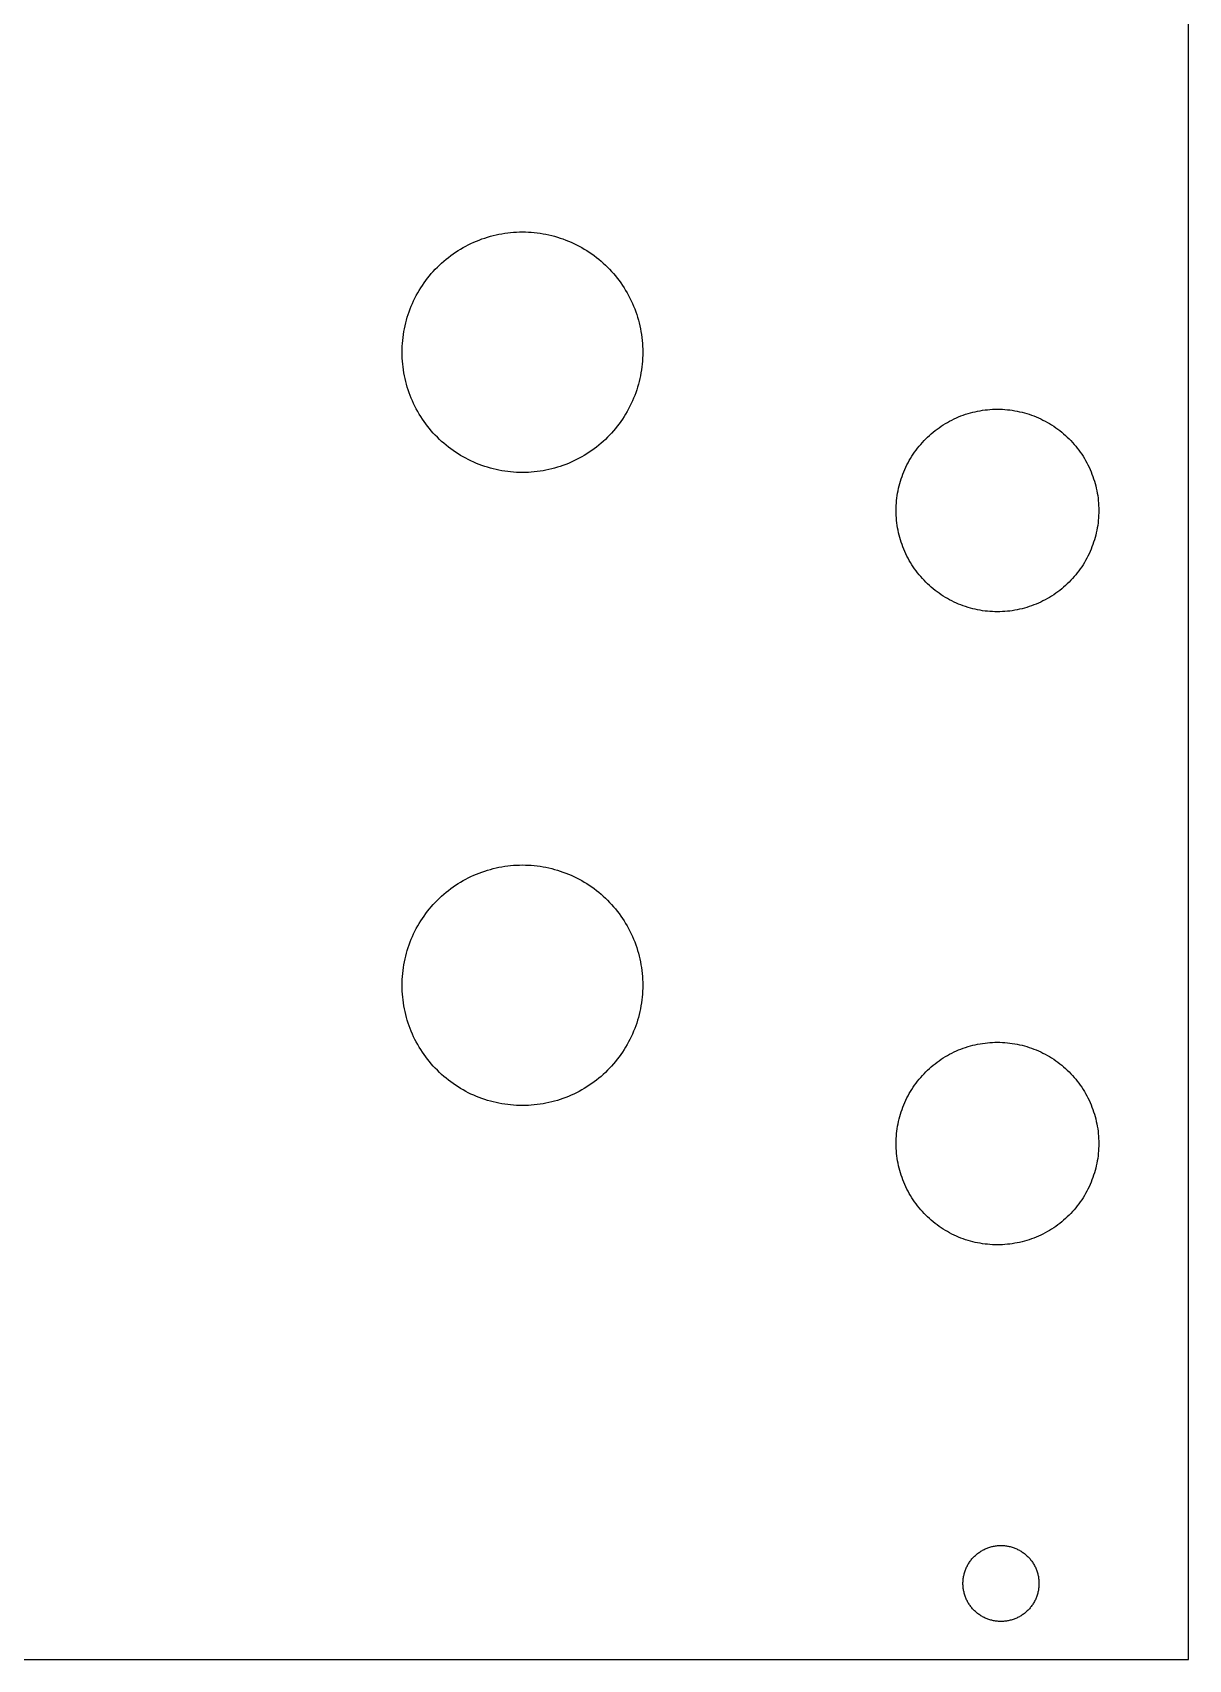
# Model space of a CAD drawing. Extents: x -13 to 170, y -142 to -14.
# Drawn here: x 124.4 to 170, y -142.2 to -78 of the extents above; entities that cross this region are included whole.
import ezdxf

# ---------------------------------------------------------------- set-up
doc = ezdxf.new("R2010")
doc.units = 0

msp = doc.modelspace()

# ---------------------------------------------------------------- linework, layer by layer
at = {"color": 34, "true_color": 0x008000}
for points in [[(-12.500102, -142.249906, 0), (170.040046, -142.249906, 0), (170.040046, -13.750036, 0), (-12.500102, -13.750036, 0), (-12.500102, -142.249906, 0)], [(138.999976, -90.624914, 0), (139.0015, -90.508328, 0), (139.005818, -90.391742, 0), (139.01293, -90.27541, 0), (139.022836, -90.159332, 0), (139.03579, -90.043508, 0), (139.051284, -89.927938, 0), (139.069826, -89.812876, 0), (139.091162, -89.698322, 0), (139.115292, -89.584276, 0), (139.142216, -89.470738, 0), (139.171934, -89.357962, 0), (139.204446, -89.245948, 0), (139.239752, -89.13495, 0), (139.277598, -89.024714, 0), (139.318238, -88.915494, 0), (139.361672, -88.807036, 0), (139.407392, -88.700102, 0), (139.455906, -88.59393, 0), (139.507214, -88.489282, 0), (139.560808, -88.38565, 0), (139.617196, -88.283542, 0), (139.67587, -88.182958, 0), (139.73683, -88.083644, 0), (139.800584, -87.985854, 0), (139.86637, -87.889842, 0), (139.934696, -87.795354, 0), (140.005308, -87.702644, 0), (140.078206, -87.611458, 0), (140.153136, -87.522304, 0), (140.230352, -87.434928, 0), (140.309854, -87.349584, 0), (140.391134, -87.266018, 0), (140.4747, -87.184738, 0), (140.560044, -87.105236, 0), (140.64742, -87.02802, 0), (140.736574, -86.95309, 0), (140.82776, -86.880192, 0), (140.92047, -86.80958, 0), (141.014958, -86.741254, 0), (141.11097, -86.675468, 0), (141.20876, -86.611714, 0), (141.308074, -86.550754, 0), (141.408658, -86.49208, 0), (141.510766, -86.435692, 0), (141.614398, -86.382098, 0), (141.719046, -86.33079, 0), (141.825218, -86.282276, 0), (141.932152, -86.236556, 0), (142.04061, -86.193122, 0), (142.14983, -86.152482, 0), (142.260066, -86.114636, 0), (142.371064, -86.07933, 0), (142.483078, -86.046818, 0), (142.595854, -86.0171, 0), (142.709392, -85.990176, 0), (142.823438, -85.966046, 0), (142.937992, -85.94471, 0), (143.053054, -85.926168, 0), (143.168624, -85.910674, 0), (143.284448, -85.89772, 0), (143.400526, -85.887814, 0), (143.516858, -85.880702, 0), (143.633444, -85.876384, 0), (143.75003, -85.87486, 0), (143.866616, -85.876384, 0), (143.983202, -85.880702, 0), (144.099534, -85.887814, 0), (144.215612, -85.89772, 0), (144.331436, -85.910674, 0), (144.447006, -85.926168, 0), (144.562068, -85.94471, 0), (144.676622, -85.966046, 0), (144.790668, -85.990176, 0), (144.904206, -86.0171, 0), (145.016982, -86.046818, 0), (145.128996, -86.07933, 0), (145.239994, -86.114636, 0), (145.35023, -86.152482, 0), (145.45945, -86.193122, 0), (145.567908, -86.236556, 0), (145.674842, -86.282276, 0), (145.781014, -86.33079, 0), (145.885662, -86.382098, 0), (145.989294, -86.435692, 0), (146.091402, -86.49208, 0), (146.191986, -86.550754, 0), (146.2913, -86.611714, 0), (146.38909, -86.675468, 0), (146.485102, -86.741254, 0), (146.57959, -86.80958, 0), (146.6723, -86.880192, 0), (146.763486, -86.95309, 0), (146.85264, -87.02802, 0), (146.940016, -87.105236, 0), (147.02536, -87.184738, 0), (147.108926, -87.266018, 0), (147.190206, -87.349584, 0), (147.269708, -87.434928, 0), (147.346924, -87.522304, 0), (147.421854, -87.611458, 0), (147.494752, -87.702644, 0), (147.565364, -87.795354, 0), (147.63369, -87.889842, 0), (147.699476, -87.985854, 0), (147.76323, -88.083644, 0), (147.82419, -88.182958, 0), (147.882864, -88.283542, 0), (147.939252, -88.38565, 0), (147.992846, -88.489282, 0), (148.044154, -88.59393, 0), (148.092668, -88.700102, 0), (148.138388, -88.807036, 0), (148.181822, -88.915494, 0), (148.222462, -89.024714, 0), (148.260308, -89.13495, 0), (148.295614, -89.245948, 0), (148.328126, -89.357962, 0), (148.357844, -89.470738, 0), (148.384768, -89.584276, 0), (148.408898, -89.698322, 0), (148.430234, -89.812876, 0), (148.448776, -89.927938, 0), (148.46427, -90.043508, 0), (148.477224, -90.159332, 0), (148.48713, -90.27541, 0), (148.494242, -90.391742, 0), (148.49856, -90.508328, 0), (148.500084, -90.624914, 0), (148.49856, -90.7415, 0), (148.494242, -90.858086, 0), (148.48713, -90.974418, 0), (148.477224, -91.090496, 0), (148.46427, -91.20632, 0), (148.448776, -91.32189, 0), (148.430234, -91.436952, 0), (148.408898, -91.551506, 0), (148.384768, -91.665552, 0), (148.357844, -91.77909, 0), (148.328126, -91.891866, 0), (148.295614, -92.00388, 0), (148.260308, -92.114878, 0), (148.222462, -92.225114, 0), (148.181822, -92.334334, 0), (148.138388, -92.442792, 0), (148.092668, -92.549726, 0), (148.044154, -92.655898, 0), (147.992846, -92.760546, 0), (147.939252, -92.864178, 0), (147.882864, -92.966286, 0), (147.82419, -93.06687, 0), (147.76323, -93.166184, 0), (147.699476, -93.263974, 0), (147.63369, -93.359986, 0), (147.565364, -93.454474, 0), (147.494752, -93.547184, 0), (147.421854, -93.63837, 0), (147.346924, -93.727524, 0), (147.269708, -93.8149, 0), (147.190206, -93.900244, 0), (147.108926, -93.98381, 0), (147.02536, -94.06509, 0), (146.940016, -94.144592, 0), (146.85264, -94.221808, 0), (146.763486, -94.296738, 0), (146.6723, -94.369636, 0), (146.57959, -94.440248, 0), (146.485102, -94.508574, 0), (146.38909, -94.57436, 0), (146.2913, -94.638114, 0), (146.191986, -94.699074, 0), (146.091402, -94.757748, 0), (145.989294, -94.814136, 0), (145.885662, -94.86773, 0), (145.781014, -94.919038, 0), (145.674842, -94.967552, 0), (145.567908, -95.013272, 0), (145.45945, -95.056706, 0), (145.35023, -95.097346, 0), (145.239994, -95.135192, 0), (145.128996, -95.170498, 0), (145.016982, -95.20301, 0), (144.904206, -95.232728, 0), (144.790668, -95.259652, 0), (144.676622, -95.283782, 0), (144.562068, -95.305118, 0), (144.447006, -95.32366, 0), (144.331436, -95.339154, 0), (144.215612, -95.352108, 0), (144.099534, -95.362014, 0), (143.983202, -95.369126, 0), (143.866616, -95.373444, 0), (143.75003, -95.374968, 0), (143.633444, -95.373444, 0), (143.516858, -95.369126, 0), (143.400526, -95.362014, 0), (143.284448, -95.352108, 0), (143.168624, -95.339154, 0), (143.053054, -95.32366, 0), (142.937992, -95.305118, 0), (142.823438, -95.283782, 0), (142.709392, -95.259652, 0), (142.595854, -95.232728, 0), (142.483078, -95.20301, 0), (142.371064, -95.170498, 0), (142.260066, -95.135192, 0), (142.14983, -95.097346, 0), (142.04061, -95.056706, 0), (141.932152, -95.013272, 0), (141.825218, -94.967552, 0), (141.719046, -94.919038, 0), (141.614398, -94.86773, 0), (141.510766, -94.814136, 0), (141.408658, -94.757748, 0), (141.308074, -94.699074, 0), (141.20876, -94.638114, 0), (141.11097, -94.57436, 0), (141.014958, -94.508574, 0), (140.92047, -94.440248, 0), (140.82776, -94.369636, 0), (140.736574, -94.296738, 0), (140.64742, -94.221808, 0), (140.560044, -94.144592, 0), (140.4747, -94.06509, 0), (140.391134, -93.98381, 0), (140.309854, -93.900244, 0), (140.230352, -93.8149, 0), (140.153136, -93.727524, 0), (140.078206, -93.63837, 0), (140.005308, -93.547184, 0), (139.934696, -93.454474, 0), (139.86637, -93.359986, 0), (139.800584, -93.263974, 0), (139.73683, -93.166184, 0), (139.67587, -93.06687, 0), (139.617196, -92.966286, 0), (139.560808, -92.864178, 0), (139.507214, -92.760546, 0), (139.455906, -92.655898, 0), (139.407392, -92.549726, 0), (139.361672, -92.442792, 0), (139.318238, -92.334334, 0), (139.277598, -92.225114, 0), (139.239752, -92.114878, 0), (139.204446, -92.00388, 0), (139.171934, -91.891866, 0), (139.142216, -91.77909, 0), (139.115292, -91.665552, 0), (139.091162, -91.551506, 0), (139.069826, -91.436952, 0), (139.051284, -91.32189, 0), (139.03579, -91.20632, 0), (139.022836, -91.090496, 0), (139.01293, -90.974418, 0), (139.005818, -90.858086, 0), (139.0015, -90.7415, 0), (138.999976, -90.624914, 0)], [(158.500064, -96.875092, 0), (158.501334, -96.777048, 0), (158.50489, -96.67875, 0), (158.510986, -96.58096, 0), (158.519368, -96.482916, 0), (158.530036, -96.38538, 0), (158.543244, -96.288098, 0), (158.558992, -96.191324, 0), (158.577026, -96.094804, 0), (158.597346, -95.998792, 0), (158.619952, -95.903288, 0), (158.644844, -95.808292, 0), (158.672276, -95.714058, 0), (158.701994, -95.620332, 0), (158.733998, -95.527622, 0), (158.768034, -95.43542, 0), (158.80461, -95.344488, 0), (158.843218, -95.254064, 0), (158.884112, -95.16491, 0), (158.927292, -95.076772, 0), (158.972504, -94.989396, 0), (159.019748, -94.903544, 0), (159.069024, -94.818708, 0), (159.120586, -94.735142, 0), (159.17418, -94.652846, 0), (159.229806, -94.57182, 0), (159.28721, -94.492318, 0), (159.346646, -94.414086, 0), (159.408114, -94.337632, 0), (159.471106, -94.262448, 0), (159.536384, -94.188788, 0), (159.603186, -94.116906, 0), (159.671512, -94.046548, 0), (159.74187, -93.978222, 0), (159.813752, -93.91142, 0), (159.887412, -93.846142, 0), (159.962596, -93.78315, 0), (160.03905, -93.721682, 0), (160.117282, -93.662246, 0), (160.196784, -93.604842, 0), (160.27781, -93.549216, 0), (160.360106, -93.495622, 0), (160.443672, -93.44406, 0), (160.528508, -93.394784, 0), (160.61436, -93.34754, 0), (160.701736, -93.302328, 0), (160.789874, -93.259148, 0), (160.879028, -93.218254, 0), (160.969452, -93.179646, 0), (161.060384, -93.14307, 0), (161.152586, -93.109034, 0), (161.245296, -93.07703, 0), (161.339022, -93.047312, 0), (161.433256, -93.01988, 0), (161.528252, -92.994988, 0), (161.623756, -92.972382, 0), (161.719768, -92.952062, 0), (161.816288, -92.934028, 0), (161.913062, -92.91828, 0), (162.010344, -92.905072, 0), (162.10788, -92.894404, 0), (162.205924, -92.886022, 0), (162.303714, -92.879926, 0), (162.402012, -92.87637, 0), (162.500056, -92.8751, 0), (162.5981, -92.87637, 0), (162.696398, -92.879926, 0), (162.794188, -92.886022, 0), (162.892232, -92.894404, 0), (162.989768, -92.905072, 0), (163.08705, -92.91828, 0), (163.183824, -92.934028, 0), (163.280344, -92.952062, 0), (163.376356, -92.972382, 0), (163.47186, -92.994988, 0), (163.566856, -93.01988, 0), (163.66109, -93.047312, 0), (163.754816, -93.07703, 0), (163.847526, -93.109034, 0), (163.939728, -93.14307, 0), (164.03066, -93.179646, 0), (164.121084, -93.218254, 0), (164.210238, -93.259148, 0), (164.298376, -93.302328, 0), (164.385752, -93.34754, 0), (164.471604, -93.394784, 0), (164.55644, -93.44406, 0), (164.640006, -93.495622, 0), (164.722302, -93.549216, 0), (164.803328, -93.604842, 0), (164.88283, -93.662246, 0), (164.961062, -93.721682, 0), (165.037516, -93.78315, 0), (165.1127, -93.846142, 0), (165.18636, -93.91142, 0), (165.258242, -93.978222, 0), (165.3286, -94.046548, 0), (165.396926, -94.116906, 0), (165.463728, -94.188788, 0), (165.529006, -94.262448, 0), (165.591998, -94.337632, 0), (165.653466, -94.414086, 0), (165.712902, -94.492318, 0), (165.770306, -94.57182, 0), (165.825932, -94.652846, 0), (165.879526, -94.735142, 0), (165.931088, -94.818708, 0), (165.980364, -94.903544, 0), (166.027608, -94.989396, 0), (166.07282, -95.076772, 0), (166.116, -95.16491, 0), (166.156894, -95.254064, 0), (166.195502, -95.344488, 0), (166.232078, -95.43542, 0), (166.266114, -95.527622, 0), (166.298118, -95.620332, 0), (166.327836, -95.714058, 0), (166.355268, -95.808292, 0), (166.38016, -95.903288, 0), (166.402766, -95.998792, 0), (166.423086, -96.094804, 0), (166.44112, -96.191324, 0), (166.456868, -96.288098, 0), (166.470076, -96.38538, 0), (166.480744, -96.482916, 0), (166.489126, -96.58096, 0), (166.495222, -96.67875, 0), (166.498778, -96.777048, 0), (166.500048, -96.875092, 0), (166.498778, -96.973136, 0), (166.495222, -97.071434, 0), (166.489126, -97.169224, 0), (166.480744, -97.267268, 0), (166.470076, -97.364804, 0), (166.456868, -97.462086, 0), (166.44112, -97.55886, 0), (166.423086, -97.65538, 0), (166.402766, -97.751392, 0), (166.38016, -97.846896, 0), (166.355268, -97.941892, 0), (166.327836, -98.036126, 0), (166.298118, -98.129852, 0), (166.266114, -98.222562, 0), (166.232078, -98.314764, 0), (166.195502, -98.405696, 0), (166.156894, -98.49612, 0), (166.116, -98.585274, 0), (166.07282, -98.673412, 0), (166.027608, -98.760788, 0), (165.980364, -98.84664, 0), (165.931088, -98.931476, 0), (165.879526, -99.015042, 0), (165.825932, -99.097338, 0), (165.770306, -99.178364, 0), (165.712902, -99.257866, 0), (165.653466, -99.336098, 0), (165.591998, -99.412552, 0), (165.529006, -99.487736, 0), (165.463728, -99.561396, 0), (165.396926, -99.633278, 0), (165.3286, -99.703636, 0), (165.258242, -99.771962, 0), (165.18636, -99.838764, 0), (165.1127, -99.904042, 0), (165.037516, -99.967034, 0), (164.961062, -100.028502, 0), (164.88283, -100.087938, 0), (164.803328, -100.145342, 0), (164.722302, -100.200968, 0), (164.640006, -100.254562, 0), (164.55644, -100.306124, 0), (164.471604, -100.3554, 0), (164.385752, -100.402644, 0), (164.298376, -100.447856, 0), (164.210238, -100.491036, 0), (164.121084, -100.53193, 0), (164.03066, -100.570538, 0), (163.939728, -100.607114, 0), (163.847526, -100.64115, 0), (163.754816, -100.673154, 0), (163.66109, -100.702872, 0), (163.566856, -100.730304, 0), (163.47186, -100.755196, 0), (163.376356, -100.777802, 0), (163.280344, -100.798122, 0), (163.183824, -100.816156, 0), (163.08705, -100.831904, 0), (162.989768, -100.845112, 0), (162.892232, -100.85578, 0), (162.794188, -100.864162, 0), (162.696398, -100.870258, 0), (162.5981, -100.873814, 0), (162.500056, -100.875084, 0), (162.402012, -100.873814, 0), (162.303714, -100.870258, 0), (162.205924, -100.864162, 0), (162.10788, -100.85578, 0), (162.010344, -100.845112, 0), (161.913062, -100.831904, 0), (161.816288, -100.816156, 0), (161.719768, -100.798122, 0), (161.623756, -100.777802, 0), (161.528252, -100.755196, 0), (161.433256, -100.730304, 0), (161.339022, -100.702872, 0), (161.245296, -100.673154, 0), (161.152586, -100.64115, 0), (161.060384, -100.607114, 0), (160.969452, -100.570538, 0), (160.879028, -100.53193, 0), (160.789874, -100.491036, 0), (160.701736, -100.447856, 0), (160.61436, -100.402644, 0), (160.528508, -100.3554, 0), (160.443672, -100.306124, 0), (160.360106, -100.254562, 0), (160.27781, -100.200968, 0), (160.196784, -100.145342, 0), (160.117282, -100.087938, 0), (160.03905, -100.028502, 0), (159.962596, -99.967034, 0), (159.887412, -99.904042, 0), (159.813752, -99.838764, 0), (159.74187, -99.771962, 0), (159.671512, -99.703636, 0), (159.603186, -99.633278, 0), (159.536384, -99.561396, 0), (159.471106, -99.487736, 0), (159.408114, -99.412552, 0), (159.346646, -99.336098, 0), (159.28721, -99.257866, 0), (159.229806, -99.178364, 0), (159.17418, -99.097338, 0), (159.120586, -99.015042, 0), (159.069024, -98.931476, 0), (159.019748, -98.84664, 0), (158.972504, -98.760788, 0), (158.927292, -98.673412, 0), (158.884112, -98.585274, 0), (158.843218, -98.49612, 0), (158.80461, -98.405696, 0), (158.768034, -98.314764, 0), (158.733998, -98.222562, 0), (158.701994, -98.129852, 0), (158.672276, -98.036126, 0), (158.644844, -97.941892, 0), (158.619952, -97.846896, 0), (158.597346, -97.751392, 0), (158.577026, -97.65538, 0), (158.558992, -97.55886, 0), (158.543244, -97.462086, 0), (158.530036, -97.364804, 0), (158.519368, -97.267268, 0), (158.510986, -97.169224, 0), (158.50489, -97.071434, 0), (158.501334, -96.973136, 0), (158.500064, -96.875092, 0)], [(138.999976, -115.625118, 0), (139.0015, -115.508532, 0), (139.005818, -115.391946, 0), (139.01293, -115.275614, 0), (139.022836, -115.159536, 0), (139.03579, -115.043712, 0), (139.051284, -114.928142, 0), (139.069826, -114.81308, 0), (139.091162, -114.698526, 0), (139.115292, -114.58448, 0), (139.142216, -114.470942, 0), (139.171934, -114.358166, 0), (139.204446, -114.246152, 0), (139.239752, -114.135154, 0), (139.277598, -114.024918, 0), (139.318238, -113.915698, 0), (139.361672, -113.80724, 0), (139.407392, -113.700306, 0), (139.455906, -113.594134, 0), (139.507214, -113.489486, 0), (139.560808, -113.385854, 0), (139.617196, -113.283746, 0), (139.67587, -113.183162, 0), (139.73683, -113.083848, 0), (139.800584, -112.986058, 0), (139.86637, -112.890046, 0), (139.934696, -112.795558, 0), (140.005308, -112.702848, 0), (140.078206, -112.611662, 0), (140.153136, -112.522508, 0), (140.230352, -112.435132, 0), (140.309854, -112.349788, 0), (140.391134, -112.266222, 0), (140.4747, -112.184942, 0), (140.560044, -112.10544, 0), (140.64742, -112.028224, 0), (140.736574, -111.953294, 0), (140.82776, -111.880396, 0), (140.92047, -111.809784, 0), (141.014958, -111.741458, 0), (141.11097, -111.675672, 0), (141.20876, -111.611918, 0), (141.308074, -111.550958, 0), (141.408658, -111.492284, 0), (141.510766, -111.435896, 0), (141.614398, -111.382302, 0), (141.719046, -111.330994, 0), (141.825218, -111.28248, 0), (141.932152, -111.23676, 0), (142.04061, -111.193326, 0), (142.14983, -111.152686, 0), (142.260066, -111.11484, 0), (142.371064, -111.079534, 0), (142.483078, -111.047022, 0), (142.595854, -111.017304, 0), (142.709392, -110.99038, 0), (142.823438, -110.96625, 0), (142.937992, -110.944914, 0), (143.053054, -110.926372, 0), (143.168624, -110.910878, 0), (143.284448, -110.897924, 0), (143.400526, -110.888018, 0), (143.516858, -110.880906, 0), (143.633444, -110.876588, 0), (143.75003, -110.875064, 0), (143.866616, -110.876588, 0), (143.983202, -110.880906, 0), (144.099534, -110.888018, 0), (144.215612, -110.897924, 0), (144.331436, -110.910878, 0), (144.447006, -110.926372, 0), (144.562068, -110.944914, 0), (144.676622, -110.96625, 0), (144.790668, -110.99038, 0), (144.904206, -111.017304, 0), (145.016982, -111.047022, 0), (145.128996, -111.079534, 0), (145.239994, -111.11484, 0), (145.35023, -111.152686, 0), (145.45945, -111.193326, 0), (145.567908, -111.23676, 0), (145.674842, -111.28248, 0), (145.781014, -111.330994, 0), (145.885662, -111.382302, 0), (145.989294, -111.435896, 0), (146.091402, -111.492284, 0), (146.191986, -111.550958, 0), (146.2913, -111.611918, 0), (146.38909, -111.675672, 0), (146.485102, -111.741458, 0), (146.57959, -111.809784, 0), (146.6723, -111.880396, 0), (146.763486, -111.953294, 0), (146.85264, -112.028224, 0), (146.940016, -112.10544, 0), (147.02536, -112.184942, 0), (147.108926, -112.266222, 0), (147.190206, -112.349788, 0), (147.269708, -112.435132, 0), (147.346924, -112.522508, 0), (147.421854, -112.611662, 0), (147.494752, -112.702848, 0), (147.565364, -112.795558, 0), (147.63369, -112.890046, 0), (147.699476, -112.986058, 0), (147.76323, -113.083848, 0), (147.82419, -113.183162, 0), (147.882864, -113.283746, 0), (147.939252, -113.385854, 0), (147.992846, -113.489486, 0), (148.044154, -113.594134, 0), (148.092668, -113.700306, 0), (148.138388, -113.80724, 0), (148.181822, -113.915698, 0), (148.222462, -114.024918, 0), (148.260308, -114.135154, 0), (148.295614, -114.246152, 0), (148.328126, -114.358166, 0), (148.357844, -114.470942, 0), (148.384768, -114.58448, 0), (148.408898, -114.698526, 0), (148.430234, -114.81308, 0), (148.448776, -114.928142, 0), (148.46427, -115.043712, 0), (148.477224, -115.159536, 0), (148.48713, -115.275614, 0), (148.494242, -115.391946, 0), (148.49856, -115.508532, 0), (148.500084, -115.625118, 0), (148.49856, -115.741704, 0), (148.494242, -115.85829, 0), (148.48713, -115.974622, 0), (148.477224, -116.0907, 0), (148.46427, -116.206524, 0), (148.448776, -116.322094, 0), (148.430234, -116.437156, 0), (148.408898, -116.55171, 0), (148.384768, -116.665756, 0), (148.357844, -116.779294, 0), (148.328126, -116.89207, 0), (148.295614, -117.004084, 0), (148.260308, -117.115082, 0), (148.222462, -117.225318, 0), (148.181822, -117.334538, 0), (148.138388, -117.442996, 0), (148.092668, -117.54993, 0), (148.044154, -117.656102, 0), (147.992846, -117.76075, 0), (147.939252, -117.864382, 0), (147.882864, -117.96649, 0), (147.82419, -118.067074, 0), (147.76323, -118.166388, 0), (147.699476, -118.264178, 0), (147.63369, -118.36019, 0), (147.565364, -118.454678, 0), (147.494752, -118.547388, 0), (147.421854, -118.638574, 0), (147.346924, -118.727728, 0), (147.269708, -118.815104, 0), (147.190206, -118.900448, 0), (147.108926, -118.984014, 0), (147.02536, -119.065294, 0), (146.940016, -119.144796, 0), (146.85264, -119.222012, 0), (146.763486, -119.296942, 0), (146.6723, -119.36984, 0), (146.57959, -119.440452, 0), (146.485102, -119.508778, 0), (146.38909, -119.574564, 0), (146.2913, -119.638318, 0), (146.191986, -119.699278, 0), (146.091402, -119.757952, 0), (145.989294, -119.81434, 0), (145.885662, -119.867934, 0), (145.781014, -119.919242, 0), (145.674842, -119.967756, 0), (145.567908, -120.013476, 0), (145.45945, -120.05691, 0), (145.35023, -120.09755, 0), (145.239994, -120.135396, 0), (145.128996, -120.170702, 0), (145.016982, -120.203214, 0), (144.904206, -120.232932, 0), (144.790668, -120.259856, 0), (144.676622, -120.283986, 0), (144.562068, -120.305322, 0), (144.447006, -120.323864, 0), (144.331436, -120.339358, 0), (144.215612, -120.352312, 0), (144.099534, -120.362218, 0), (143.983202, -120.36933, 0), (143.866616, -120.373648, 0), (143.75003, -120.375172, 0), (143.633444, -120.373648, 0), (143.516858, -120.36933, 0), (143.400526, -120.362218, 0), (143.284448, -120.352312, 0), (143.168624, -120.339358, 0), (143.053054, -120.323864, 0), (142.937992, -120.305322, 0), (142.823438, -120.283986, 0), (142.709392, -120.259856, 0), (142.595854, -120.232932, 0), (142.483078, -120.203214, 0), (142.371064, -120.170702, 0), (142.260066, -120.135396, 0), (142.14983, -120.09755, 0), (142.04061, -120.05691, 0), (141.932152, -120.013476, 0), (141.825218, -119.967756, 0), (141.719046, -119.919242, 0), (141.614398, -119.867934, 0), (141.510766, -119.81434, 0), (141.408658, -119.757952, 0), (141.308074, -119.699278, 0), (141.20876, -119.638318, 0), (141.11097, -119.574564, 0), (141.014958, -119.508778, 0), (140.92047, -119.440452, 0), (140.82776, -119.36984, 0), (140.736574, -119.296942, 0), (140.64742, -119.222012, 0), (140.560044, -119.144796, 0), (140.4747, -119.065294, 0), (140.391134, -118.984014, 0), (140.309854, -118.900448, 0), (140.230352, -118.815104, 0), (140.153136, -118.727728, 0), (140.078206, -118.638574, 0), (140.005308, -118.547388, 0), (139.934696, -118.454678, 0), (139.86637, -118.36019, 0), (139.800584, -118.264178, 0), (139.73683, -118.166388, 0), (139.67587, -118.067074, 0), (139.617196, -117.96649, 0), (139.560808, -117.864382, 0), (139.507214, -117.76075, 0), (139.455906, -117.656102, 0), (139.407392, -117.54993, 0), (139.361672, -117.442996, 0), (139.318238, -117.334538, 0), (139.277598, -117.225318, 0), (139.239752, -117.115082, 0), (139.204446, -117.004084, 0), (139.171934, -116.89207, 0), (139.142216, -116.779294, 0), (139.115292, -116.665756, 0), (139.091162, -116.55171, 0), (139.069826, -116.437156, 0), (139.051284, -116.322094, 0), (139.03579, -116.206524, 0), (139.022836, -116.0907, 0), (139.01293, -115.974622, 0), (139.005818, -115.85829, 0), (139.0015, -115.741704, 0), (138.999976, -115.625118, 0)], [(158.500064, -121.875042, 0), (158.501334, -121.776998, 0), (158.50489, -121.6787, 0), (158.510986, -121.58091, 0), (158.519368, -121.482866, 0), (158.530036, -121.38533, 0), (158.543244, -121.288048, 0), (158.558992, -121.191274, 0), (158.577026, -121.094754, 0), (158.597346, -120.998742, 0), (158.619952, -120.903238, 0), (158.644844, -120.808242, 0), (158.672276, -120.714008, 0), (158.701994, -120.620282, 0), (158.733998, -120.527572, 0), (158.768034, -120.43537, 0), (158.80461, -120.344438, 0), (158.843218, -120.254014, 0), (158.884112, -120.16486, 0), (158.927292, -120.076722, 0), (158.972504, -119.989346, 0), (159.019748, -119.903494, 0), (159.069024, -119.818658, 0), (159.120586, -119.735092, 0), (159.17418, -119.652796, 0), (159.229806, -119.57177, 0), (159.28721, -119.492268, 0), (159.346646, -119.414036, 0), (159.408114, -119.337582, 0), (159.471106, -119.262398, 0), (159.536384, -119.188738, 0), (159.603186, -119.116856, 0), (159.671512, -119.046498, 0), (159.74187, -118.978172, 0), (159.813752, -118.91137, 0), (159.887412, -118.846092, 0), (159.962596, -118.7831, 0), (160.03905, -118.721632, 0), (160.117282, -118.662196, 0), (160.196784, -118.604792, 0), (160.27781, -118.549166, 0), (160.360106, -118.495572, 0), (160.443672, -118.44401, 0), (160.528508, -118.394734, 0), (160.61436, -118.34749, 0), (160.701736, -118.302278, 0), (160.789874, -118.259098, 0), (160.879028, -118.218204, 0), (160.969452, -118.179596, 0), (161.060384, -118.14302, 0), (161.152586, -118.108984, 0), (161.245296, -118.07698, 0), (161.339022, -118.047262, 0), (161.433256, -118.01983, 0), (161.528252, -117.994938, 0), (161.623756, -117.972332, 0), (161.719768, -117.952012, 0), (161.816288, -117.933978, 0), (161.913062, -117.91823, 0), (162.010344, -117.905022, 0), (162.10788, -117.894354, 0), (162.205924, -117.885972, 0), (162.303714, -117.879876, 0), (162.402012, -117.87632, 0), (162.500056, -117.87505, 0), (162.5981, -117.87632, 0), (162.696398, -117.879876, 0), (162.794188, -117.885972, 0), (162.892232, -117.894354, 0), (162.989768, -117.905022, 0), (163.08705, -117.91823, 0), (163.183824, -117.933978, 0), (163.280344, -117.952012, 0), (163.376356, -117.972332, 0), (163.47186, -117.994938, 0), (163.566856, -118.01983, 0), (163.66109, -118.047262, 0), (163.754816, -118.07698, 0), (163.847526, -118.108984, 0), (163.939728, -118.14302, 0), (164.03066, -118.179596, 0), (164.121084, -118.218204, 0), (164.210238, -118.259098, 0), (164.298376, -118.302278, 0), (164.385752, -118.34749, 0), (164.471604, -118.394734, 0), (164.55644, -118.44401, 0), (164.640006, -118.495572, 0), (164.722302, -118.549166, 0), (164.803328, -118.604792, 0), (164.88283, -118.662196, 0), (164.961062, -118.721632, 0), (165.037516, -118.7831, 0), (165.1127, -118.846092, 0), (165.18636, -118.91137, 0), (165.258242, -118.978172, 0), (165.3286, -119.046498, 0), (165.396926, -119.116856, 0), (165.463728, -119.188738, 0), (165.529006, -119.262398, 0), (165.591998, -119.337582, 0), (165.653466, -119.414036, 0), (165.712902, -119.492268, 0), (165.770306, -119.57177, 0), (165.825932, -119.652796, 0), (165.879526, -119.735092, 0), (165.931088, -119.818658, 0), (165.980364, -119.903494, 0), (166.027608, -119.989346, 0), (166.07282, -120.076722, 0), (166.116, -120.16486, 0), (166.156894, -120.254014, 0), (166.195502, -120.344438, 0), (166.232078, -120.43537, 0), (166.266114, -120.527572, 0), (166.298118, -120.620282, 0), (166.327836, -120.714008, 0), (166.355268, -120.808242, 0), (166.38016, -120.903238, 0), (166.402766, -120.998742, 0), (166.423086, -121.094754, 0), (166.44112, -121.191274, 0), (166.456868, -121.288048, 0), (166.470076, -121.38533, 0), (166.480744, -121.482866, 0), (166.489126, -121.58091, 0), (166.495222, -121.6787, 0), (166.498778, -121.776998, 0), (166.500048, -121.875042, 0), (166.498778, -121.973086, 0), (166.495222, -122.071384, 0), (166.489126, -122.169174, 0), (166.480744, -122.267218, 0), (166.470076, -122.364754, 0), (166.456868, -122.462036, 0), (166.44112, -122.55881, 0), (166.423086, -122.65533, 0), (166.402766, -122.751342, 0), (166.38016, -122.846846, 0), (166.355268, -122.941842, 0), (166.327836, -123.036076, 0), (166.298118, -123.129802, 0), (166.266114, -123.222512, 0), (166.232078, -123.314714, 0), (166.195502, -123.405646, 0), (166.156894, -123.49607, 0), (166.116, -123.585224, 0), (166.07282, -123.673362, 0), (166.027608, -123.760738, 0), (165.980364, -123.84659, 0), (165.931088, -123.931426, 0), (165.879526, -124.014992, 0), (165.825932, -124.097288, 0), (165.770306, -124.178314, 0), (165.712902, -124.257816, 0), (165.653466, -124.336048, 0), (165.591998, -124.412502, 0), (165.529006, -124.487686, 0), (165.463728, -124.561346, 0), (165.396926, -124.633228, 0), (165.3286, -124.703586, 0), (165.258242, -124.771912, 0), (165.18636, -124.838714, 0), (165.1127, -124.903992, 0), (165.037516, -124.966984, 0), (164.961062, -125.028452, 0), (164.88283, -125.087888, 0), (164.803328, -125.145292, 0), (164.722302, -125.200918, 0), (164.640006, -125.254512, 0), (164.55644, -125.306074, 0), (164.471604, -125.35535, 0), (164.385752, -125.402594, 0), (164.298376, -125.447806, 0), (164.210238, -125.490986, 0), (164.121084, -125.53188, 0), (164.03066, -125.570488, 0), (163.939728, -125.607064, 0), (163.847526, -125.6411, 0), (163.754816, -125.673104, 0), (163.66109, -125.702822, 0), (163.566856, -125.730254, 0), (163.47186, -125.755146, 0), (163.376356, -125.777752, 0), (163.280344, -125.798072, 0), (163.183824, -125.816106, 0), (163.08705, -125.831854, 0), (162.989768, -125.845062, 0), (162.892232, -125.85573, 0), (162.794188, -125.864112, 0), (162.696398, -125.870208, 0), (162.5981, -125.873764, 0), (162.500056, -125.875034, 0), (162.402012, -125.873764, 0), (162.303714, -125.870208, 0), (162.205924, -125.864112, 0), (162.10788, -125.85573, 0), (162.010344, -125.845062, 0), (161.913062, -125.831854, 0), (161.816288, -125.816106, 0), (161.719768, -125.798072, 0), (161.623756, -125.777752, 0), (161.528252, -125.755146, 0), (161.433256, -125.730254, 0), (161.339022, -125.702822, 0), (161.245296, -125.673104, 0), (161.152586, -125.6411, 0), (161.060384, -125.607064, 0), (160.969452, -125.570488, 0), (160.879028, -125.53188, 0), (160.789874, -125.490986, 0), (160.701736, -125.447806, 0), (160.61436, -125.402594, 0), (160.528508, -125.35535, 0), (160.443672, -125.306074, 0), (160.360106, -125.254512, 0), (160.27781, -125.200918, 0), (160.196784, -125.145292, 0), (160.117282, -125.087888, 0), (160.03905, -125.028452, 0), (159.962596, -124.966984, 0), (159.887412, -124.903992, 0), (159.813752, -124.838714, 0), (159.74187, -124.771912, 0), (159.671512, -124.703586, 0), (159.603186, -124.633228, 0), (159.536384, -124.561346, 0), (159.471106, -124.487686, 0), (159.408114, -124.412502, 0), (159.346646, -124.336048, 0), (159.28721, -124.257816, 0), (159.229806, -124.178314, 0), (159.17418, -124.097288, 0), (159.120586, -124.014992, 0), (159.069024, -123.931426, 0), (159.019748, -123.84659, 0), (158.972504, -123.760738, 0), (158.927292, -123.673362, 0), (158.884112, -123.585224, 0), (158.843218, -123.49607, 0), (158.80461, -123.405646, 0), (158.768034, -123.314714, 0), (158.733998, -123.222512, 0), (158.701994, -123.129802, 0), (158.672276, -123.036076, 0), (158.644844, -122.941842, 0), (158.619952, -122.846846, 0), (158.597346, -122.751342, 0), (158.577026, -122.65533, 0), (158.558992, -122.55881, 0), (158.543244, -122.462036, 0), (158.530036, -122.364754, 0), (158.519368, -122.267218, 0), (158.510986, -122.169174, 0), (158.50489, -122.071384, 0), (158.501334, -121.973086, 0), (158.500064, -121.875042, 0)], [(161.139886, -139.249912, 0), (161.140394, -139.21105, 0), (161.141918, -139.171934, 0), (161.144458, -139.133072, 0), (161.148014, -139.094464, 0), (161.152586, -139.055602, 0), (161.158174, -139.017248, 0), (161.164524, -138.978894, 0), (161.172144, -138.94054, 0), (161.18078, -138.90244, 0), (161.190178, -138.864848, 0), (161.200592, -138.827256, 0), (161.212022, -138.790172, 0), (161.224468, -138.753088, 0), (161.23793, -138.716512, 0), (161.252154, -138.680444, 0), (161.267394, -138.64463, 0), (161.28365, -138.60907, 0), (161.300668, -138.574018, 0), (161.318702, -138.539474, 0), (161.337752, -138.505438, 0), (161.35731, -138.47191, 0), (161.378138, -138.43889, 0), (161.399474, -138.406378, 0), (161.421826, -138.374374, 0), (161.44494, -138.343132, 0), (161.468816, -138.312398, 0), (161.493708, -138.282426, 0), (161.519108, -138.252962, 0), (161.545524, -138.22426, 0), (161.572448, -138.196066, 0), (161.600134, -138.168634, 0), (161.628582, -138.141964, 0), (161.657538, -138.11631, 0), (161.68751, -138.091164, 0), (161.717736, -138.06678, 0), (161.748724, -138.043158, 0), (161.780474, -138.020552, 0), (161.812732, -137.998454, 0), (161.845498, -137.977626, 0), (161.878772, -137.957306, 0), (161.912554, -137.938002, 0), (161.946844, -137.91946, 0), (161.981642, -137.901934, 0), (162.016948, -137.885424, 0), (162.052508, -137.869676, 0), (162.088576, -137.854944, 0), (162.124898, -137.840974, 0), (162.161728, -137.82802, 0), (162.198812, -137.816082, 0), (162.23615, -137.80516, 0), (162.273742, -137.795254, 0), (162.311588, -137.78611, 0), (162.349688, -137.778236, 0), (162.388042, -137.771124, 0), (162.426396, -137.765028, 0), (162.465258, -137.759948, 0), (162.503866, -137.755884, 0), (162.542728, -137.752836, 0), (162.58159, -137.750804, 0), (162.620452, -137.749788, 0), (162.659568, -137.749788, 0), (162.69843, -137.750804, 0), (162.737292, -137.752836, 0), (162.776154, -137.755884, 0), (162.814762, -137.759948, 0), (162.853624, -137.765028, 0), (162.891978, -137.771124, 0), (162.930332, -137.778236, 0), (162.968432, -137.78611, 0), (163.006278, -137.795254, 0), (163.04387, -137.80516, 0), (163.081208, -137.816082, 0), (163.118292, -137.82802, 0), (163.155122, -137.840974, 0), (163.191444, -137.854944, 0), (163.227512, -137.869676, 0), (163.263072, -137.885424, 0), (163.298378, -137.901934, 0), (163.333176, -137.91946, 0), (163.367466, -137.938002, 0), (163.401248, -137.957306, 0), (163.434522, -137.977626, 0), (163.467288, -137.998454, 0), (163.499546, -138.020552, 0), (163.531296, -138.043158, 0), (163.562284, -138.06678, 0), (163.59251, -138.091164, 0), (163.622482, -138.11631, 0), (163.651438, -138.141964, 0), (163.679886, -138.168634, 0), (163.707572, -138.196066, 0), (163.734496, -138.22426, 0), (163.760912, -138.252962, 0), (163.786312, -138.282426, 0), (163.811204, -138.312398, 0), (163.83508, -138.343132, 0), (163.858194, -138.374374, 0), (163.880546, -138.406378, 0), (163.901882, -138.43889, 0), (163.92271, -138.47191, 0), (163.942268, -138.505438, 0), (163.961318, -138.539474, 0), (163.979352, -138.574018, 0), (163.99637, -138.60907, 0), (164.012626, -138.64463, 0), (164.027866, -138.680444, 0), (164.04209, -138.716512, 0), (164.055552, -138.753088, 0), (164.067998, -138.790172, 0), (164.079428, -138.827256, 0), (164.089842, -138.864848, 0), (164.09924, -138.90244, 0), (164.107876, -138.94054, 0), (164.115496, -138.978894, 0), (164.121846, -139.017248, 0), (164.127434, -139.055602, 0), (164.132006, -139.094464, 0), (164.135562, -139.133072, 0), (164.138102, -139.171934, 0), (164.139626, -139.21105, 0), (164.140134, -139.249912, 0), (164.139626, -139.288774, 0), (164.138102, -139.32789, 0), (164.135562, -139.366752, 0), (164.132006, -139.40536, 0), (164.127434, -139.444222, 0), (164.121846, -139.482576, 0), (164.115496, -139.52093, 0), (164.107876, -139.559284, 0), (164.09924, -139.597384, 0), (164.089842, -139.634976, 0), (164.079428, -139.672568, 0), (164.067998, -139.709652, 0), (164.055552, -139.746736, 0), (164.04209, -139.783312, 0), (164.027866, -139.81938, 0), (164.012626, -139.855194, 0), (163.99637, -139.890754, 0), (163.979352, -139.925806, 0), (163.961318, -139.96035, 0), (163.942268, -139.994386, 0), (163.92271, -140.027914, 0), (163.901882, -140.060934, 0), (163.880546, -140.093446, 0), (163.858194, -140.12545, 0), (163.83508, -140.156692, 0), (163.811204, -140.187426, 0), (163.786312, -140.217398, 0), (163.760912, -140.246862, 0), (163.734496, -140.275564, 0), (163.707572, -140.303758, 0), (163.679886, -140.33119, 0), (163.651438, -140.35786, 0), (163.622482, -140.383514, 0), (163.59251, -140.40866, 0), (163.562284, -140.433044, 0), (163.531296, -140.456666, 0), (163.499546, -140.479272, 0), (163.467288, -140.50137, 0), (163.434522, -140.522198, 0), (163.401248, -140.542518, 0), (163.367466, -140.561822, 0), (163.333176, -140.580364, 0), (163.298378, -140.59789, 0), (163.263072, -140.6144, 0), (163.227512, -140.630148, 0), (163.191444, -140.64488, 0), (163.155122, -140.65885, 0), (163.118292, -140.671804, 0), (163.081208, -140.683742, 0), (163.04387, -140.694664, 0), (163.006278, -140.70457, 0), (162.968432, -140.713714, 0), (162.930332, -140.721588, 0), (162.891978, -140.7287, 0), (162.853624, -140.734796, 0), (162.814762, -140.739876, 0), (162.776154, -140.74394, 0), (162.737292, -140.746988, 0), (162.69843, -140.74902, 0), (162.659568, -140.750036, 0), (162.620452, -140.750036, 0), (162.58159, -140.74902, 0), (162.542728, -140.746988, 0), (162.503866, -140.74394, 0), (162.465258, -140.739876, 0), (162.426396, -140.734796, 0), (162.388042, -140.7287, 0), (162.349688, -140.721588, 0), (162.311588, -140.713714, 0), (162.273742, -140.70457, 0), (162.23615, -140.694664, 0), (162.198812, -140.683742, 0), (162.161728, -140.671804, 0), (162.124898, -140.65885, 0), (162.088576, -140.64488, 0), (162.052508, -140.630148, 0), (162.016948, -140.6144, 0), (161.981642, -140.59789, 0), (161.946844, -140.580364, 0), (161.912554, -140.561822, 0), (161.878772, -140.542518, 0), (161.845498, -140.522198, 0), (161.812732, -140.50137, 0), (161.780474, -140.479272, 0), (161.748724, -140.456666, 0), (161.717736, -140.433044, 0), (161.68751, -140.40866, 0), (161.657538, -140.383514, 0), (161.628582, -140.35786, 0), (161.600134, -140.33119, 0), (161.572448, -140.303758, 0), (161.545524, -140.275564, 0), (161.519108, -140.246862, 0), (161.493708, -140.217398, 0), (161.468816, -140.187426, 0), (161.44494, -140.156692, 0), (161.421826, -140.12545, 0), (161.399474, -140.093446, 0), (161.378138, -140.060934, 0), (161.35731, -140.027914, 0), (161.337752, -139.994386, 0), (161.318702, -139.96035, 0), (161.300668, -139.925806, 0), (161.28365, -139.890754, 0), (161.267394, -139.855194, 0), (161.252154, -139.81938, 0), (161.23793, -139.783312, 0), (161.224468, -139.746736, 0), (161.212022, -139.709652, 0), (161.200592, -139.672568, 0), (161.190178, -139.634976, 0), (161.18078, -139.597384, 0), (161.172144, -139.559284, 0), (161.164524, -139.52093, 0), (161.158174, -139.482576, 0), (161.152586, -139.444222, 0), (161.148014, -139.40536, 0), (161.144458, -139.366752, 0), (161.141918, -139.32789, 0), (161.140394, -139.288774, 0), (161.139886, -139.249912, 0)]]:
    msp.add_polyline3d(points, close=True, dxfattribs=at)
at = {"color": 5, "true_color": 0x0000ff}
msp.add_polyline3d([(170.04004, -142.2499, 0), (170.04004, -13.75003, 0), (-12.5001, -13.75003, 0), (-12.5001, -142.2499, 0), (170.04004, -142.2499, 0)], close=True, dxfattribs=at)

doc.saveas('drawing.dxf')
